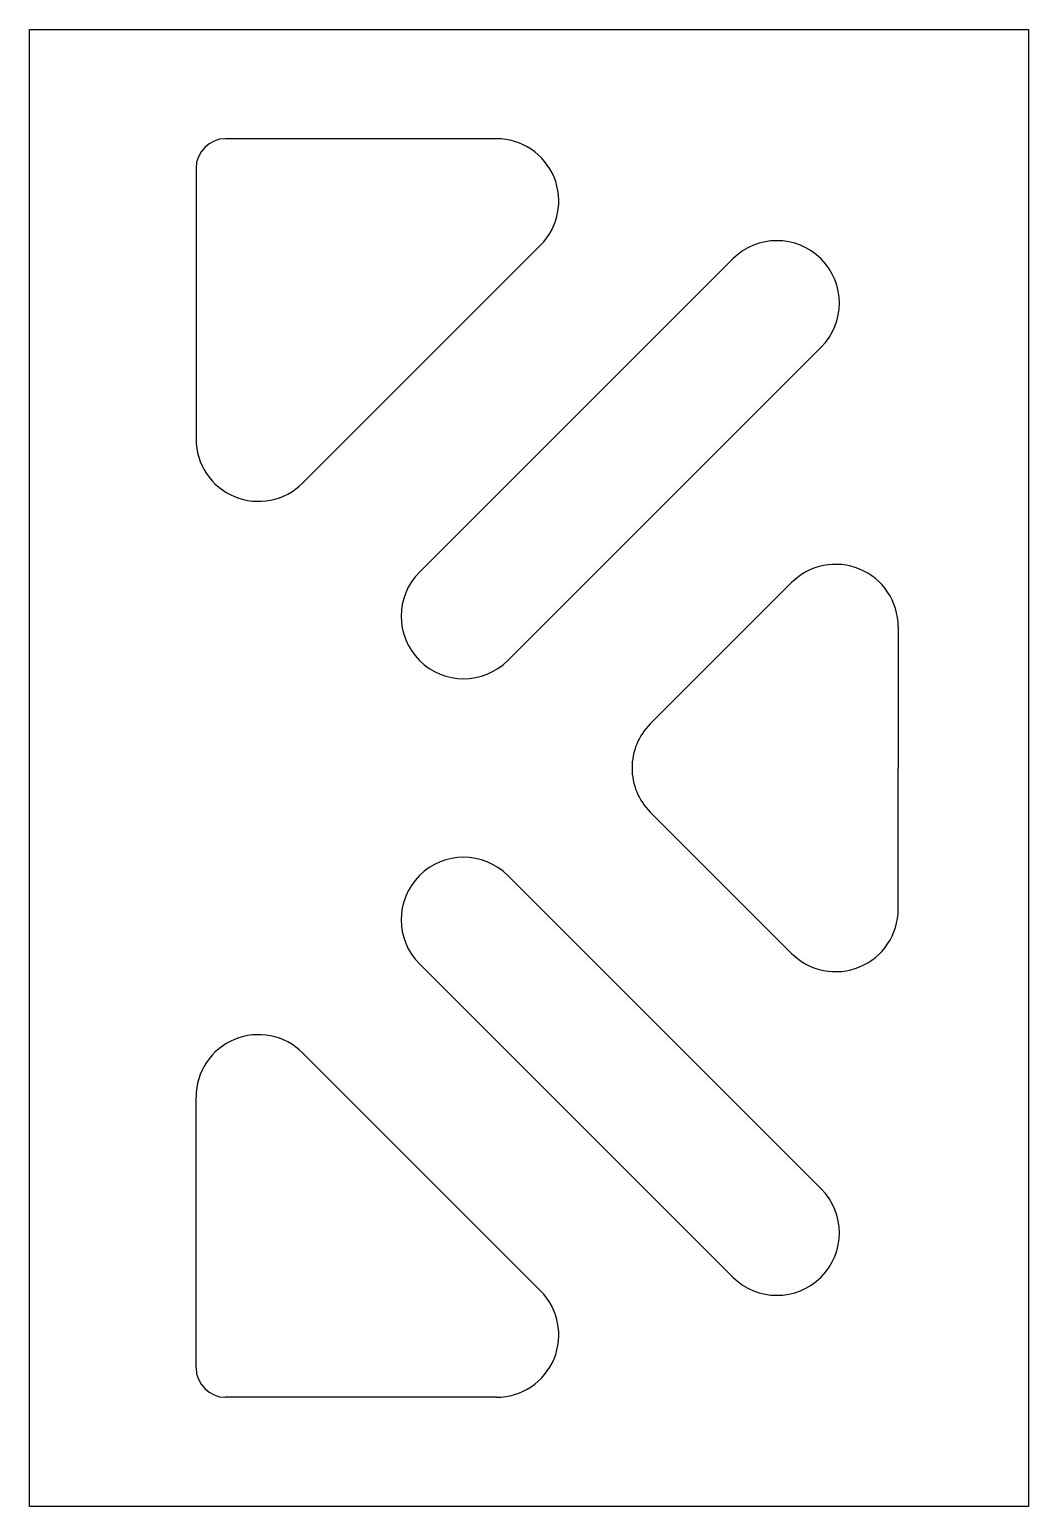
# Model space of a CAD drawing. Extents: x -432 to -128, y 748 to 1199.
import ezdxf

# ---------------------------------------------------------------- set-up
doc = ezdxf.new("R2010")
doc.units = 0
doc.layers.get('0').update_dxf_attribs({"linetype": 'continuous'})

# ---------------------------------------------------------------- blocks, each defined once
blk = doc.blocks.new('SHAPE2DVIEW003')
at = {"color": 0}
for p, q in [((-432.3, 747.75), (-432.3, 1198.6)), ((-432.3, 1198.6), (-127.5, 1198.6)), ((-127.5, 1198.6), (-127.5, 747.75)), ((-289.86, 1165.27), (-372.47, 1165.27)), ((-381.5, 1156.24), (-381.5, 1073.62)), ((-348.98, 1060.15), (-276.39, 1132.75)), ((-313.32, 1032.96), (-217.72, 1128.56)), ((-286.38, 1006.01), (-190.77, 1101.62)), ((-242.89, 986.64), (-199.77, 1029.76)), ((-167.25, 1016.29), (-167.25, 973.17)), ((-167.25, 930.05), (-167.25, 973.17)), ((-242.89, 959.7), (-199.77, 916.58)), ((-286.38, 940.33), (-190.77, 844.72)), ((-313.32, 913.38), (-217.72, 817.78)), ((-348.98, 886.19), (-276.39, 813.59)), ((-381.5, 790.1), (-381.5, 872.72)), ((-289.86, 781.07), (-372.47, 781.07)), ((-127.5, 747.75), (-432.3, 747.75))]:
    blk.add_line(p, q, dxfattribs=at)
for centre, radius, start, end in [((-372.47, 1156.24), 9.03, 90, 180), ((-289.86, 1146.22), 19.05, -45, 90), ((-204.24, 1115.09), 19.05, -45, 135), ((-362.45, 1073.62), 19.05, 180, -45), ((-299.85, 1019.49), 19.05, 135, -45), ((-186.3, 1016.29), 19.05, 0, 135), ((-229.42, 973.17), 19.05, 135, 180), ((-229.42, 973.17), 19.05, -180, -135), ((-299.85, 926.85), 19.05, 45, -135), ((-186.3, 930.05), 19.05, -135, 0), ((-362.45, 872.72), 19.05, 45, -180), ((-204.24, 831.25), 19.05, -135, 45), ((-289.86, 800.12), 19.05, -90, 45), ((-372.47, 790.1), 9.03, -180, -90)]:
    blk.add_arc(centre, radius, start, end, dxfattribs=at)

msp = doc.modelspace()

# ---------------------------------------------------------------- block references
at = {"color": 0}
msp.add_blockref('SHAPE2DVIEW003', (0, 0), dxfattribs=at)

doc.saveas('drawing.dxf')
